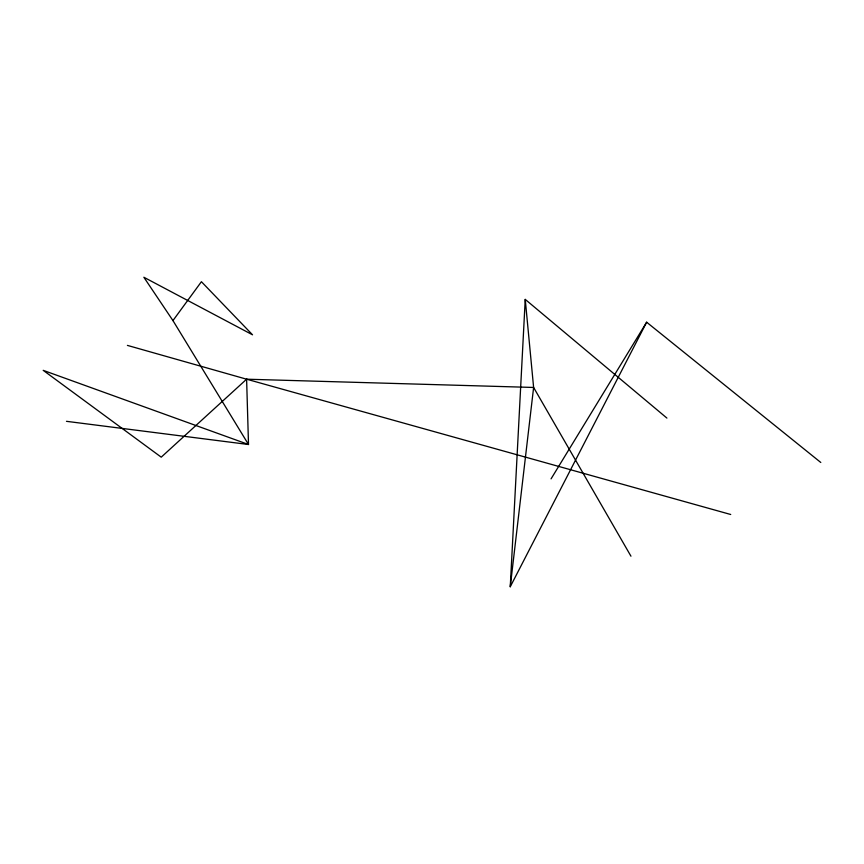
<?xml version="1.0" encoding="UTF-8"?>
<svg xmlns="http://www.w3.org/2000/svg" width="864" height="864" viewBox="0 0 864 864"><rect width="100%" height="100%" fill="white"/><g stroke="black" fill="none" stroke-linecap="round" stroke-linejoin="round"><path stroke-width="1.3" d="M820.8 462.478L646.639 322.207L510.257 586.753L525.236 299.398L666.911 418.079M510.257 586.753L533.617 387.461L525.236 299.398M551.059 478.861L646.639 322.207M172.951 320.598L201.409 281.707L252.526 334.811L143.856 277.247L172.951 320.598L248.508 444.506L66.474 421.319M630.958 556.2L533.617 387.461L246.607 379.199L161.233 457.164L43.2 370.343L248.508 444.506L246.607 379.199L127.408 345.395M246.607 379.199L730.706 514.49"/></g></svg>
